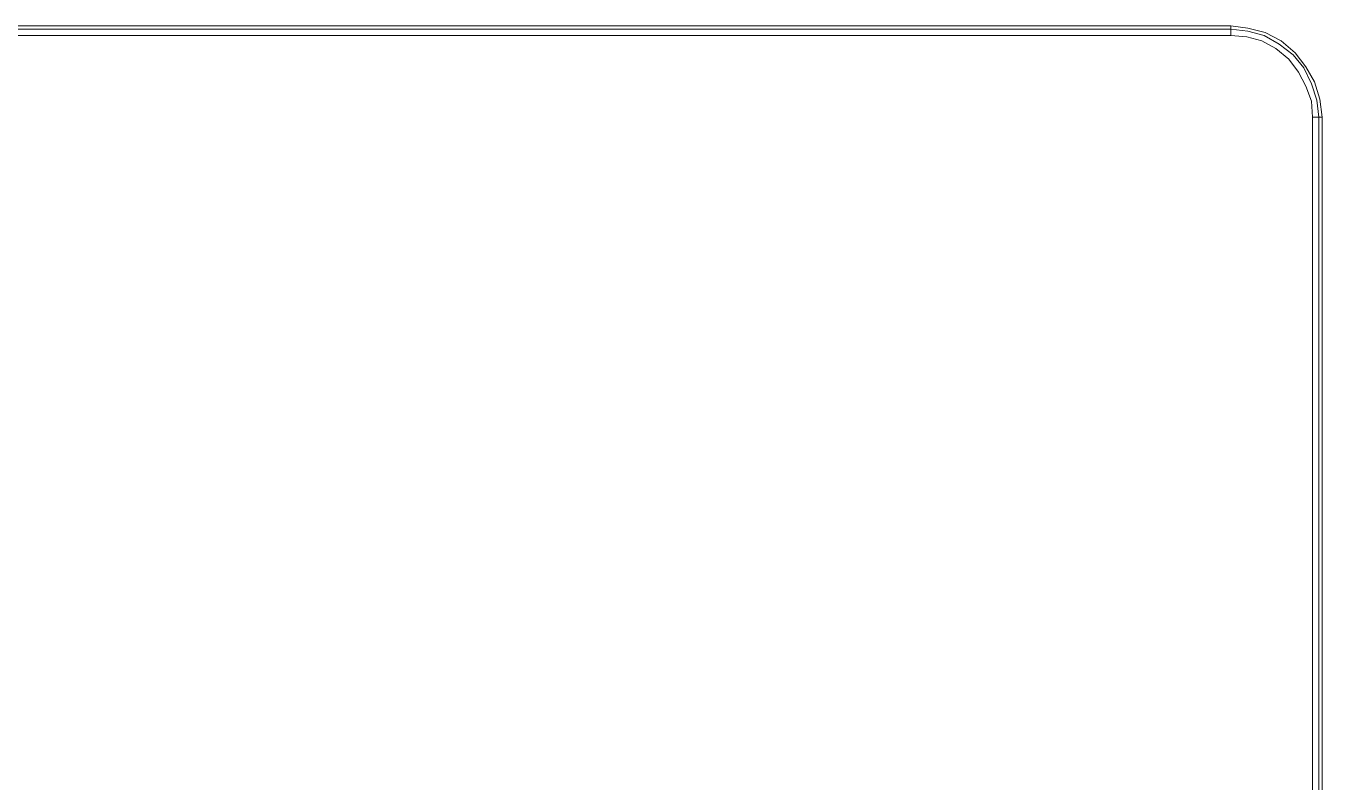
# Model space of a CAD drawing. Header units: centimetres. Extents: x -13.9 to -5.4, y -6.1 to 6.1.
# Drawn here: x -9.618 to -5.358, y 3.637 to 6.12 of the extents above; entities that cross this region are included whole.
import ezdxf

# ---------------------------------------------------------------- set-up
doc = ezdxf.new("R2010")
doc.units = ezdxf.units.CM
doc.header["$MEASUREMENT"] = 0
doc.layers.add('Camada 1', color=7, linetype='Continuous')

msp = doc.modelspace()

# ---------------------------------------------------------------- linework, layer by layer
at = {"layer": 'Camada 1', "color": 251, "lineweight": 9}
for points in [[(-5.65808, 6.1199), (-5.65808, 6.1199), (-13.58099, 6.1199), (-13.58099, 6.1199)], [(-13.58099, 6.10931), (-13.58099, 6.10931), (-5.65808, 6.10931), (-5.65808, 6.10931)], [(-5.65808, 6.10931), (-5.65808, 6.10931), (-5.65808, 6.1199), (-5.65808, 6.1199)], [(-5.65808, 6.08813), (-5.65808, 6.08813), (-13.58099, 6.08813), (-13.58099, 6.08813)], [(-5.38987, -5.82269), (-5.38987, -5.82269), (-5.38987, 5.81992), (-5.38987, 5.81992)], [(-5.36869, 5.81992), (-5.36869, 5.81992), (-5.36869, -5.82269), (-5.36869, -5.82269)], [(-5.36869, 5.81992), (-5.36869, 5.81992), (-5.3581, 5.81992), (-5.3581, 5.81992)], [(-5.3581, -5.82269), (-5.3581, -5.82269), (-5.3581, 5.81992), (-5.3581, 5.81992)]]:
    msp.add_open_spline(points, degree=3, dxfattribs=at)
for points, knots in [([(-5.3581, 5.81992), (-5.3581, 5.81992), (-5.36516, 5.87992), (-5.36516, 5.87992), (-5.36516, 5.87992), (-5.3828, 5.93639), (-5.3828, 5.93639), (-5.3828, 5.93639), (-5.41105, 5.9858), (-5.41105, 5.9858), (-5.41105, 5.9858), (-5.44633, 6.03167), (-5.44633, 6.03167), (-5.44633, 6.03167), (-5.49221, 6.07049), (-5.49221, 6.07049), (-5.49221, 6.07049), (-5.54515, 6.09873), (-5.54515, 6.09873), (-5.54515, 6.09873), (-5.60162, 6.11284), (-5.60162, 6.11284), (-5.60162, 6.11284), (-5.65808, 6.1199), (-5.65808, 6.1199)], [0, 0, 0, 0, 0.125, 0.125, 0.125, 0.25, 0.25, 0.25, 0.375, 0.375, 0.375, 0.5, 0.5, 0.5, 0.625, 0.625, 0.625, 0.75, 0.75, 0.75, 0.875, 0.875, 0.875, 1, 1, 1, 1]), ([(-5.65808, 6.10931), (-5.65808, 6.10931), (-5.60162, 6.10225), (-5.60162, 6.10225), (-5.60162, 6.10225), (-5.54868, 6.08813), (-5.54868, 6.08813), (-5.54868, 6.08813), (-5.49927, 6.0599), (-5.49927, 6.0599), (-5.49927, 6.0599), (-5.45339, 6.02461), (-5.45339, 6.02461), (-5.45339, 6.02461), (-5.4181, 5.98226), (-5.4181, 5.98226), (-5.4181, 5.98226), (-5.3934, 5.92932), (-5.3934, 5.92932), (-5.3934, 5.92932), (-5.37575, 5.87639), (-5.37575, 5.87639), (-5.37575, 5.87639), (-5.36869, 5.81992), (-5.36869, 5.81992)], [0, 0, 0, 0, 0.125, 0.125, 0.125, 0.25, 0.25, 0.25, 0.375, 0.375, 0.375, 0.5, 0.5, 0.5, 0.625, 0.625, 0.625, 0.75, 0.75, 0.75, 0.875, 0.875, 0.875, 1, 1, 1, 1]), ([(-5.65808, 6.10931), (-5.65808, 6.10931), (-5.65808, 6.10931), (-5.65808, 6.10931), (-5.65808, 6.10931), (-5.65808, 6.10578), (-5.65808, 6.10578), (-5.65808, 6.10578), (-5.65808, 6.10225), (-5.65808, 6.10225), (-5.65808, 6.10225), (-5.65808, 6.09873), (-5.65808, 6.09873), (-5.65808, 6.09873), (-5.65808, 6.0952), (-5.65808, 6.0952), (-5.65808, 6.0952), (-5.65808, 6.09167), (-5.65808, 6.09167), (-5.65808, 6.09167), (-5.65808, 6.08813), (-5.65808, 6.08813)], [0, 0, 0, 0, 0.1428571, 0.1428571, 0.1428571, 0.2857143, 0.2857143, 0.2857143, 0.4285714, 0.4285714, 0.4285714, 0.5714286, 0.5714286, 0.5714286, 0.7142857, 0.7142857, 0.7142857, 0.8571429, 0.8571429, 0.8571429, 1, 1, 1, 1]), ([(-5.38987, 5.81992), (-5.38987, 5.81992), (-5.3934, 5.87286), (-5.3934, 5.87286), (-5.3934, 5.87286), (-5.41105, 5.92227), (-5.41105, 5.92227), (-5.41105, 5.92227), (-5.43574, 5.96815), (-5.43574, 5.96815), (-5.43574, 5.96815), (-5.46751, 6.0105), (-5.46751, 6.0105), (-5.46751, 6.0105), (-5.50985, 6.04579), (-5.50985, 6.04579), (-5.50985, 6.04579), (-5.55573, 6.07049), (-5.55573, 6.07049), (-5.55573, 6.07049), (-5.60514, 6.08461), (-5.60514, 6.08461), (-5.60514, 6.08461), (-5.65808, 6.08813), (-5.65808, 6.08813)], [0, 0, 0, 0, 0.125, 0.125, 0.125, 0.25, 0.25, 0.25, 0.375, 0.375, 0.375, 0.5, 0.5, 0.5, 0.625, 0.625, 0.625, 0.75, 0.75, 0.75, 0.875, 0.875, 0.875, 1, 1, 1, 1]), ([(-5.36869, 5.81992), (-5.36869, 5.81992), (-5.36869, 5.81992), (-5.36869, 5.81992), (-5.36869, 5.81992), (-5.37222, 5.81992), (-5.37222, 5.81992), (-5.37222, 5.81992), (-5.37575, 5.81992), (-5.37575, 5.81992), (-5.37575, 5.81992), (-5.37928, 5.81992), (-5.37928, 5.81992), (-5.37928, 5.81992), (-5.3828, 5.81992), (-5.3828, 5.81992), (-5.3828, 5.81992), (-5.38634, 5.81992), (-5.38634, 5.81992), (-5.38634, 5.81992), (-5.38987, 5.81992), (-5.38987, 5.81992)], [0, 0, 0, 0, 0.1428571, 0.1428571, 0.1428571, 0.2857143, 0.2857143, 0.2857143, 0.4285714, 0.4285714, 0.4285714, 0.5714286, 0.5714286, 0.5714286, 0.7142857, 0.7142857, 0.7142857, 0.8571429, 0.8571429, 0.8571429, 1, 1, 1, 1])]:
    msp.add_open_spline(points, degree=3, knots=knots, dxfattribs=at)

doc.saveas('drawing.dxf')
